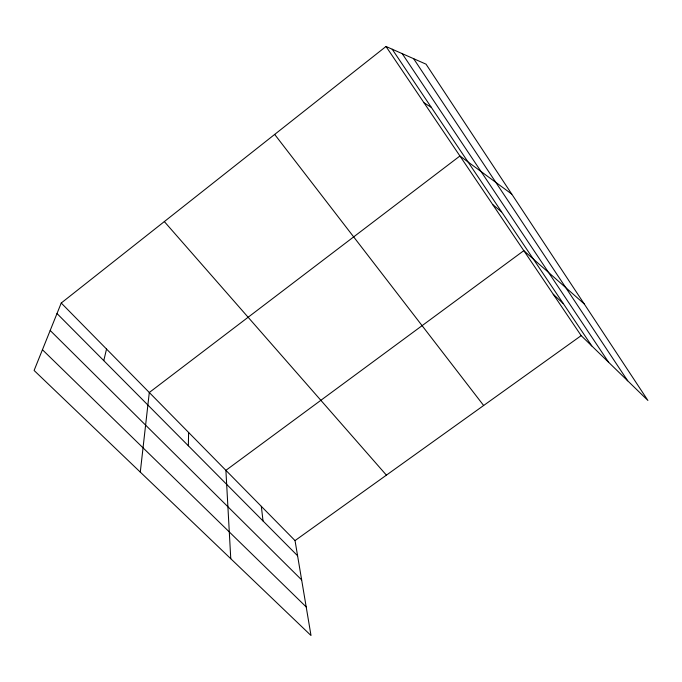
<?xml version="1.0" encoding="UTF-8"?>
<svg xmlns="http://www.w3.org/2000/svg" width="682" height="682" viewBox="0 0 682 682"><rect width="100%" height="100%" fill="white"/><g stroke="black" fill="none" stroke-linecap="round" stroke-linejoin="round"><path stroke-width="1.02" d="M188.343 445.772L188.607 432.448M140.287 472.106L149.298 392.508L459.924 155.99L511.756 194.089M103.783 360.642L106.528 349.048M61.235 303.021L34.1 370.462L311.009 635.522L295.033 540.596L61.235 303.021L386.012 46.478L426.037 64.168L647.9 400.445L581.175 335.638L386.012 46.478M295.033 540.596L581.175 335.638M424.085 102.888L431.28 107.33M492.754 204.626L501.594 211.863M584.176 303.857L523.81 250.652L225.895 470.341L230.772 558.72M553.247 294.257L563.332 303.652M42.437 349.738L306.192 606.929M50.187 330.48L301.649 579.905M57.007 313.541L297.591 555.77M164.336 221.582L386.404 475.149M274.675 134.422L483.64 405.5M392.193 49.215L591.771 345.927M402.192 53.631L608.676 362.347M413.633 58.686L627.687 380.812M261.325 506.342L263.039 520.98"/></g></svg>
